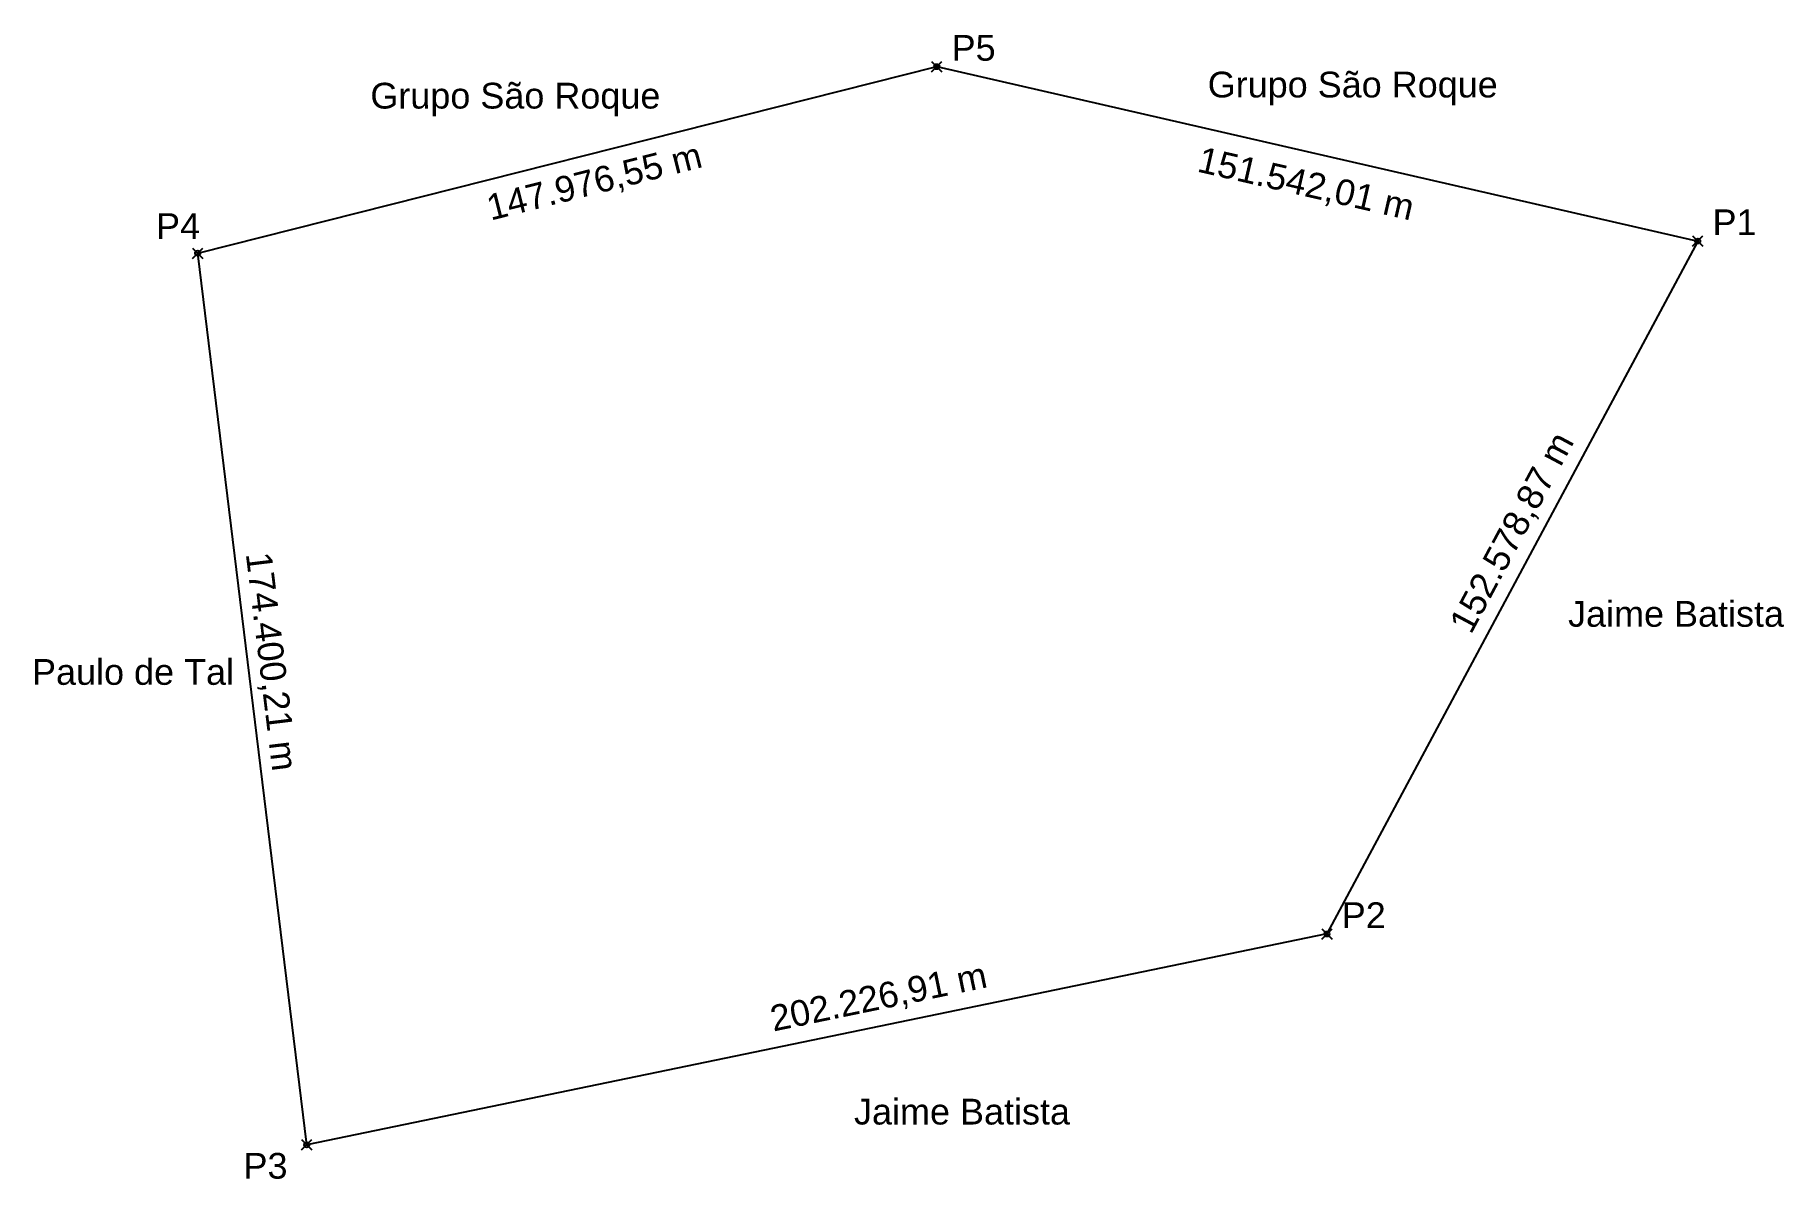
# Model space of a CAD drawing. Header units: metres. Extents: x 159935 to 499458, y 7017322 to 7239457.
import ezdxf

# ---------------------------------------------------------------- set-up
doc = ezdxf.new("R2010")
doc.units = ezdxf.units.M
doc.header["$PDMODE"] = 35
doc.header["$PDSIZE"] = 1000
doc.layers.add('ge_textos', color=7, linetype='Continuous')
doc.styles.get("Standard").update_dxf_attribs({"font": 'arial.ttf'})

msp = doc.modelspace()

# ---------------------------------------------------------------- linework, layer by layer
for points in [[(191520, 7197085), (334995, 7233307)], [(212689, 7023975), (191520, 7197085)]]:
    msp.add_lwpolyline(points)
at = {"color": 3}
msp.add_lwpolyline([(334995, 7233307), (482704, 7199438)], dxfattribs=at)
at = {"color": 1}
for points in [[(482704, 7199438), (410731, 7064900)], [(410731, 7064900), (212689, 7023975)]]:
    msp.add_lwpolyline(points, dxfattribs=at)
for p in [(334995, 7233307), (191520, 7197085), (482704, 7199438), (410731, 7064900), (212689, 7023975)]:
    msp.add_point(p)

# ---------------------------------------------------------------- texts
at = {"layer": 'ge_textos'}
for s, p in [('P5', (337872, 7234457)), ('Grupo São Roque', (387587, 7227328)), ('Grupo São Roque', (225037, 7225173)), ('P4', (183438, 7199847)), ('P1', (485581, 7200588)), ('Jaime Batista', (457537, 7124557)), ('Paulo de Tal', (159362, 7113281)), ('P2', (413608, 7066051)), ('Jaime Batista', (318926, 7027907)), ('P3', (200415, 7017393))]:
    msp.add_text(s, height=5000, dxfattribs=at).set_placement(p)
for s, rotation, p in [('147.976,55 m', 14.16877, (248396, 7203404)), ('151.542,01 m', 347.08537, (385327, 7212971)), ('152.578,87 m', 61.85478, (438687, 7122900)), ('174.400,21 m', 276.97167, (200849, 7138718)), ('202.226,91 m', 11.67587, (303260, 7045951))]:
    msp.add_text(s, height=5000, rotation=rotation, dxfattribs=at).set_placement(p)

doc.saveas('drawing.dxf')
